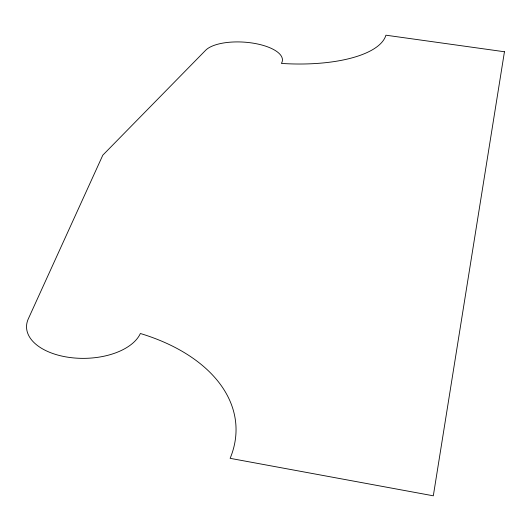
<?xml version="1.0" encoding="UTF-8"?>
<svg xmlns="http://www.w3.org/2000/svg" width="531" height="531" viewBox="0 0 531 531"><rect width="100%" height="100%" fill="white"/><g stroke="black" fill="none" stroke-linecap="round" stroke-linejoin="round"><path stroke-width="0.8" d="M504.45 51.759L433.316 495.808L230.129 458.333A182.458 112.698 -3 0 0 140.37 333.501A57.826 32.252 -1 0 1 70.012 357.516A57.826 32.252 -1 0 1 28.342 318.773L102.808 155.171L205.63 50.286A39.699 15.645 3.7 0 1 254.223 43.343A39.699 15.645 3.7 0 1 281.39 63.421A105.111 39.009 4.3 0 0 385.904 35.192L504.45 51.759"/></g></svg>
